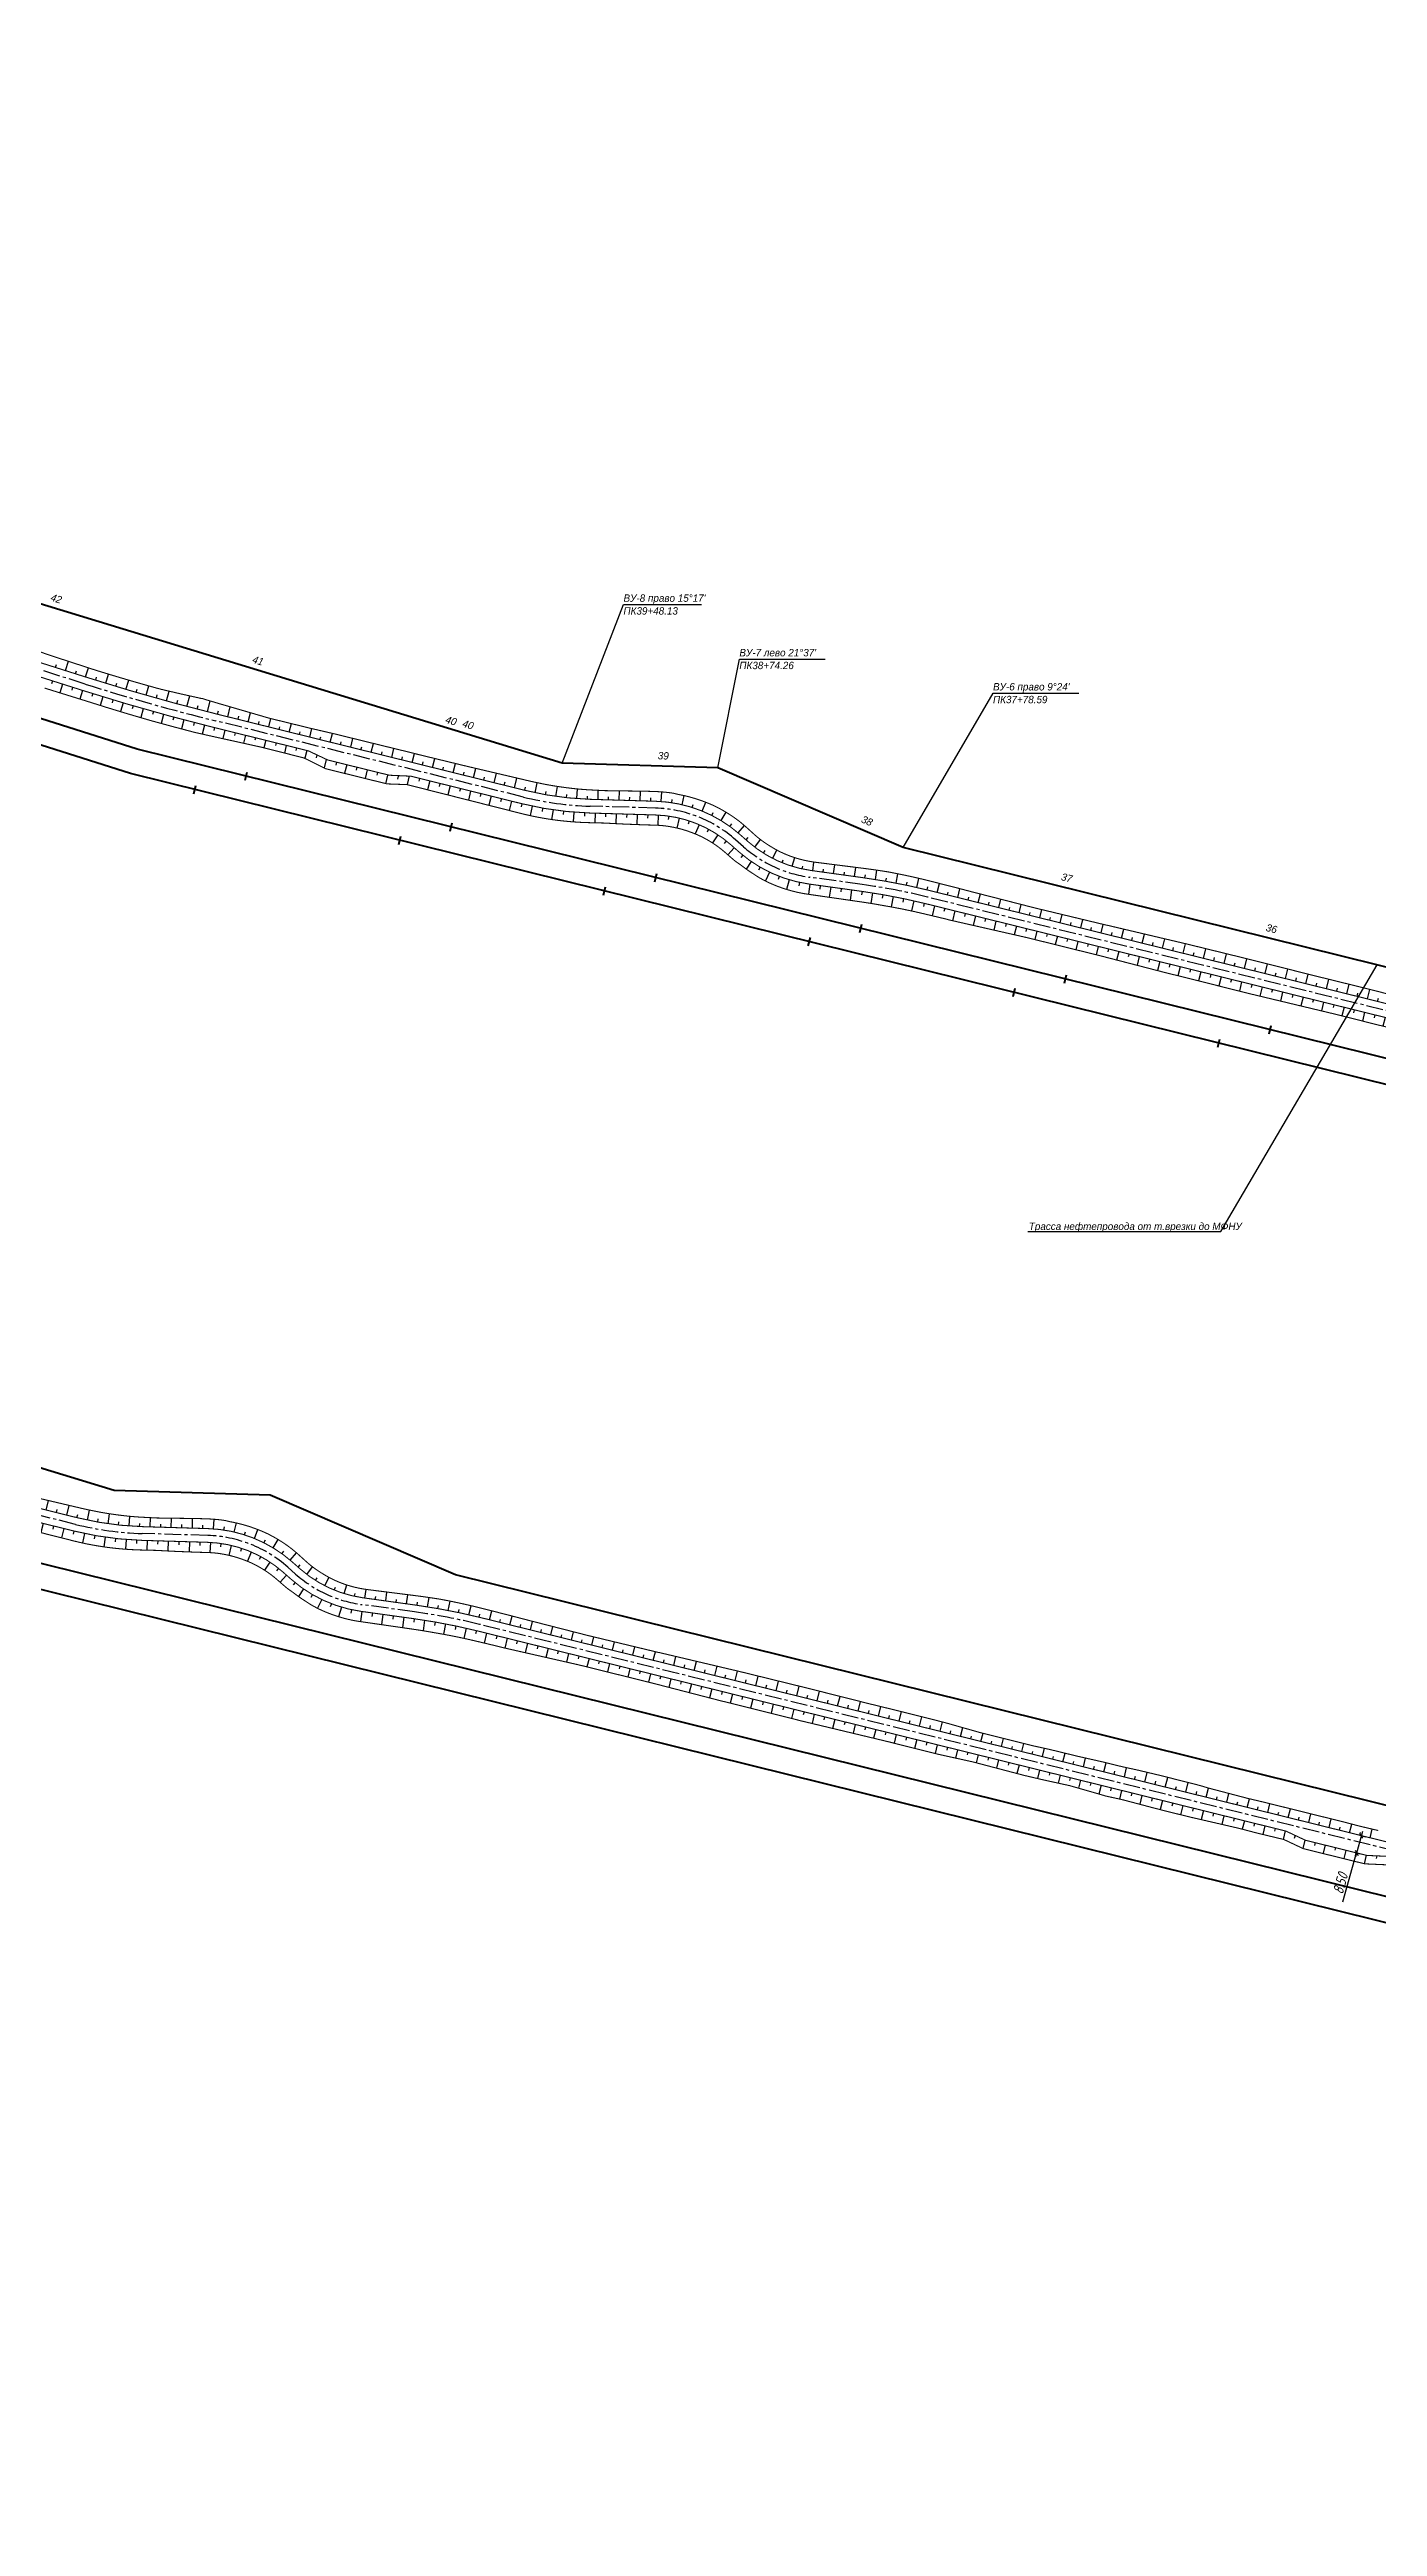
# Model space of a CAD drawing. Extents: x 5370511 to 5386565, y 1010429 to 1053793.
# Drawn here: x 5377884 to 5378513, y 1039236 to 1040410 of the extents above; entities that cross this region are included whole.
import ezdxf

# ---------------------------------------------------------------- set-up
doc = ezdxf.new("R2010")
doc.units = 0
doc.header["$PDMODE"] = 32
doc.header["$PDSIZE"] = 0.3
doc.linetypes.add('CONTI', pattern=[0])
doc.linetypes.add('осевая2', pattern=[12.5, 8, -1.5, 1.5, -1.5])
doc.layers.get('0').update_dxf_attribs({"linetype": 'CONTINUOUS'})
doc.layers.get('DEFPOINTS').update_dxf_attribs({"linetype": 'CONTINUOUS'})
for name, color, linetype in [('АД_ось', 7, 'CONTINUOUS'), ('АД_откосы', 7, 'CONTINUOUS'), ('АД_размеры', 7, 'CONTI'), ('ТРАССА_НЕФТЕПРОВОД_ANNO', 7, 'CONTINUOUS')]:
    doc.layers.add(name, color=color, linetype=linetype)
for name, color, linetype, lineweight in [('ГИП_ТРАССА_ВЛ_6', 1, 'CONTINUOUS', 25), ('ГИП_ТРАССА_НЕФТЕПРОВОДА', 6, 'CONTINUOUS', 25), ('ТРАССА_ВЛ', 1, 'CONTINUOUS', 25)]:
    doc.layers.add(name, color=color, linetype=linetype, lineweight=lineweight)
doc.styles.add('D431', font='', dxfattribs={"height": 3.5})
doc.styles.add('ГОСТ', font='gost_ful.shx', dxfattribs={"oblique": 15})
doc.styles.get('D431').set_extended_font_data('Do431', italic=True)
doc.dimstyles.new('Модель М1000-Генплан', dxfattribs={"dimtxt": 1.25, "dimasz": 1, "dimexe": 0.5, "dimexo": 0, "dimgap": 0.5, "dimtad": 1, "dimzin": 0, "dimdsep": 46, "dimtxsty": 'ГОСТ', "dimblk": 'OBLIQUE', "dimcen": 0.09, "dimdle": 0.5, "dimaunit": 1, "dimadec": 0, "dimazin": 0, "dimtfac": 1, "dimtofl": 0, "dimtmove": 1, "dimatfit": 3, "dimldrblk": 'NONE', "dimfxl": 0.18, "dimtfill": 1, "dimtolj": 1, "dimtzin": 0, "dimarcsym": 0})

# ---------------------------------------------------------------- blocks, each defined once
blk = doc.blocks.new('_Oblique')
at = {"color": 0, "linetype": 'ByBlock', "lineweight": -2}
blk.add_line((-0.5, -0.5), (0.5, 0.5), dxfattribs=at)
blk = doc.blocks.new('*D36')
at = {"layer": 'DEFPOINTS', "color": 0, "lineweight": 15, "transparency": 16777216}
for p in [(5378717.2, 1039908.2), (5378715, 1039900), (5378715.7, 1039899.8)]:
    blk.add_point(p, dxfattribs=at)
at = {"layer": 'АД_размеры', "color": 0, "lineweight": -2, "transparency": 16777216}
for p, q in [((5378718.5, 1039909.9), (5378715.1, 1039897.9)), ((5378717.2, 1039908.2), (5378719.9, 1039907.4)), ((5378709.2, 1039876.6), (5378715.7, 1039899.8)), ((5378715, 1039900), (5378717.6, 1039899.3))]:
    blk.add_line(p, q, dxfattribs=at)
at = {"layer": 'АД_размеры', "color": 0, "lineweight": -2, "transparency": 16777216, "xscale": 2, "yscale": 2, "zscale": 2}
for p, rotation in [((5378717.9, 1039908), 74.54257648597105), ((5378715.7, 1039899.8), 254.5425764859711)]:
    blk.add_blockref('_Oblique', p, dxfattribs=dict(at, rotation=rotation))
at = {"layer": 'АД_размеры', "color": 0, "lineweight": 15, "transparency": 16777216, "insert": (5378708, 1039885.3), "char_height": 5, "attachment_point": 5, "rotation": 74.5426, "style": 'ГОСТ', "bg_fill": 3, "box_fill_scale": 1.1, "bg_fill_color": 256, "bg_fill_true_color": 13158600, "bg_fill_transparency": 0}
blk.add_mtext('\\A1;8.50', dxfattribs=at)
blk = doc.blocks.new('_None')
blk = doc.blocks.new('пк_ВЛ')
at = {"layer": 'ТРАССА_ВЛ', "lineweight": 60}
blk.add_lwpolyline([(0, 2), (0, -2)], dxfattribs=at)
blk = doc.blocks.new('ад_откосы')
at = {"layer": 'АД_ось', "color": 253, "linetype": 'осевая2'}
blk.add_lwpolyline([(5379954.082, 1039624.358), (5379892.899, 1039642.884, 0.11535581), (5379847.457, 1039645.811), (5379823.006, 1039641.73, -0.1156602), (5379777.449, 1039644.691), (5379728.174, 1039659.676, 0.05827677), (5379693.882, 1039665.873), (5379644.05, 1039668.986, -0.04293746), (5379618.617, 1039672.783), (5379407.12, 1039723.2), (5378855.63, 1039870.56), (5378300.052, 1040008.124, 0.02623768), (5378269.156, 1040014.074), (5378244.297, 1040017.521, -0.14769608), (5378212.78, 1040032.016), (5378209.117, 1040035.257, 0.17543523), (5378171.139, 1040050.294), (5378140.141, 1040051.214, -0.05330966), (5378108.542, 1040055.545), (5377962.769, 1040091.636, -0.01610745), (5377900.775, 1040109.122), (5377046.444, 1040380.086, 0.10355696), (5376985.281, 1040386.269), (5375889.766, 1040270.121, -0.04231241), (5375864.429, 1040269.587), (5375818.7, 1040272.496, 0.07591266), (5375773.588, 1040268.515), (5375705.831, 1040251.967, -0.03349134), (5375686.057, 1040248.519), (5375342.07, 1040212.048)], format="xyb", dxfattribs=at)
at = {"layer": 'АД_откосы', "color": 253, "const_width": 0.5}
blk.add_lwpolyline([(5379955.024, 1039627.469), (5379893.841, 1039645.994, 0.11535581), (5379846.922, 1039649.016), (5379822.471, 1039644.935, -0.1156602), (5379778.394, 1039647.801), (5379729.119, 1039662.785, 0.05827677), (5379694.084, 1039669.117), (5379644.253, 1039672.229, -0.04293746), (5379619.37, 1039675.944), (5379407.916, 1039726.351), (5378856.44, 1039873.708), (5378300.833, 1040011.278, 0.02623768), (5378269.602, 1040017.293), (5378244.743, 1040020.74, -0.14769608), (5378214.934, 1040034.45), (5378211.271, 1040037.691, 0.17543523), (5378171.235, 1040053.543), (5378140.238, 1040054.463, -0.05330966), (5378109.323, 1040058.699), (5377963.55, 1040094.791, -0.01610745), (5377901.757, 1040112.22), (5377047.427, 1040383.184, 0.10355696), (5376984.939, 1040389.501), (5375889.423, 1040273.353, -0.04231241), (5375864.635, 1040272.831), (5375818.906, 1040275.739, 0.07591266), (5375772.817, 1040271.672), (5375705.06, 1040255.124, -0.03349134), (5375685.715, 1040251.751), (5375432.202, 1040224.872)], format="xyb", dxfattribs=at)
at = {"layer": 'АД_откосы', "color": 253}
blk.add_lwpolyline([(5378730.734, 1039898.149, 0.5, 0.5, 0), (5378720.546, 1039898.606, 0.5, 0.5, 0), (5378691.422, 1039905.803, 0.5, 0.5, 0), (5378682.194, 1039910.143, 0.5, 0.5, 0), (5378299.271, 1040004.969, 0.5, 0.5, 0.02623768), (5378268.709, 1040010.855, 0.5, 0.5, 0), (5378243.851, 1040014.302, 0.5, 0.5, -0.14769608), (5378210.627, 1040029.582, 0.5, 0.5, 0), (5378206.964, 1040032.823, 0.5, 0.5, 0.17543523), (5378171.042, 1040047.046, 0.5, 0.5, 0), (5378140.045, 1040047.966, 0.5, 0.5, -0.05330966), (5378107.761, 1040052.39, 0.5, 0.5, 0), (5378055.146, 1040065.428, 0.5, 0.5, 0), (5378044.959, 1040065.885, 0.5, 0.5, 0), (5378015.835, 1040073.082, 0.5, 0.5, 0), (5378006.609, 1040077.433, 0.5, 0.5, 0), (5377961.988, 1040088.481, 0.5, 0.5, -0.01610745), (5377899.792, 1040106.024, 0.5, 0.5, 0), (5377480.755, 1040238.928, 0.5, 0.5, 0), (5377470.618, 1040240.045, 0.5, 0.5, 0), (5377442.022, 1040249.115, 0.5, 0.5, 0), (5377433.094, 1040254.044, 0.5, 0.5, 0), (5377045.462, 1040376.988, 0.5, 0.5, 0.10355696)], format="xyseb", dxfattribs=at)
at = {"layer": 'АД_откосы', "color": 253, "const_width": 0.5}
for points in [[(5378725.926, 1039910.416), (5378718.721, 1039912.109), (5378717.05, 1039912.515), (5378709.107, 1039914.583), (5378672.11, 1039923.757), (5378664.187, 1039925.625), (5378663.905, 1039925.695), (5378644.993, 1039930.663), (5378644.585, 1039930.798), (5378644.176, 1039930.931), (5378643.765, 1039931.059), (5378643.353, 1039931.185), (5378642.94, 1039931.306), (5378642.526, 1039931.424), (5378639.936, 1039932.149), (5378622.836, 1039936.468), (5378612.137, 1039939.015), (5378605.619, 1039940.438), (5378603, 1039941.047), (5378600.387, 1039941.683), (5378595.278, 1039942.952), (5378583.226, 1039945.671), (5378570.465, 1039948.787), (5378561.713, 1039950.712), (5378537.422, 1039956.794), (5378521.476, 1039961.32), (5378515.054, 1039962.991), (5378500.604, 1039966.622), (5378497.451, 1039967.381), (5378488.335, 1039969.64), (5378485.486, 1039970.312), (5378459.22, 1039976.941), (5378456.699, 1039977.568), (5378453.492, 1039978.377), (5378422.598, 1039985.96), (5378417.988, 1039987.037), (5378385.364, 1039994.735), (5378384.613, 1039994.874), (5378351.044, 1040002.941), (5378320.822, 1040010.68), (5378314.693, 1040012.297), (5378311.656, 1040013.065), (5378302.029, 1040015.521), (5378299.559, 1040016.141), (5378297.083, 1040016.74), (5378294.603, 1040017.319), (5378292.118, 1040017.878), (5378289.629, 1040018.416), (5378287.135, 1040018.934), (5378283.385, 1040019.678), (5378282.467, 1040019.853), (5378281.548, 1040020.026), (5378278.831, 1040020.461), (5378276.109, 1040020.873), (5378273.384, 1040021.26), (5378270.656, 1040021.623), (5378246.447, 1040024.688), (5378245.594, 1040024.821), (5378244.813, 1040024.947), (5378244.069, 1040025.078), (5378243.647, 1040025.155), (5378243.225, 1040025.236), (5378242.804, 1040025.319), (5378242.384, 1040025.407), (5378241.965, 1040025.497), (5378241.546, 1040025.591), (5378241.128, 1040025.689), (5378240.711, 1040025.789), (5378240.295, 1040025.894), (5378239.88, 1040026.001), (5378239.465, 1040026.112), (5378239.052, 1040026.226), (5378238.639, 1040026.344), (5378238.228, 1040026.465), (5378237.817, 1040026.589), (5378237.407, 1040026.717), (5378236.999, 1040026.848), (5378236.591, 1040026.982), (5378236.185, 1040027.12), (5378235.78, 1040027.261), (5378235.376, 1040027.405), (5378234.972, 1040027.553), (5378234.571, 1040027.703), (5378234.17, 1040027.857), (5378233.771, 1040028.015), (5378233.373, 1040028.175), (5378232.978, 1040028.339), (5378232.583, 1040028.506), (5378232.19, 1040028.676), (5378231.799, 1040028.849), (5378231.408, 1040029.026), (5378231.02, 1040029.206), (5378230.633, 1040029.389), (5378230.247, 1040029.575), (5378229.829, 1040029.785), (5378229.414, 1040029.999), (5378229, 1040030.216), (5378228.588, 1040030.437), (5378228.178, 1040030.662), (5378227.77, 1040030.89), (5378227.364, 1040031.121), (5378226.96, 1040031.356), (5378226.409, 1040031.685), (5378225.863, 1040032.02), (5378225.259, 1040032.386), (5378224.879, 1040032.622), (5378224.501, 1040032.861), (5378224.124, 1040033.103), (5378223.75, 1040033.348), (5378223.378, 1040033.596), (5378223.008, 1040033.848), (5378222.64, 1040034.103), (5378222.275, 1040034.361), (5378221.911, 1040034.621), (5378221.55, 1040034.885), (5378221.191, 1040035.152), (5378220.825, 1040035.431), (5378220.461, 1040035.713), (5378220.099, 1040035.998), (5378219.741, 1040036.286), (5378219.384, 1040036.577), (5378219.031, 1040036.872), (5378218.679, 1040037.169), (5378218.054, 1040037.725), (5378214.107, 1040041.291), (5378213.704, 1040041.648), (5378213.298, 1040042.002), (5378212.89, 1040042.354), (5378212.479, 1040042.701), (5378212.064, 1040043.046), (5378211.647, 1040043.387), (5378211.228, 1040043.725), (5378210.374, 1040044.397), (5378209.945, 1040044.719), (5378209.513, 1040045.037), (5378209.079, 1040045.352), (5378208.642, 1040045.663), (5378208.203, 1040045.97), (5378207.762, 1040046.275), (5378207.318, 1040046.575), (5378206.872, 1040046.873), (5378206.423, 1040047.167), (5378205.972, 1040047.457), (5378205.519, 1040047.743), (5378205.064, 1040048.026), (5378204.606, 1040048.306), (5378204.146, 1040048.582), (5378203.684, 1040048.854), (5378203.22, 1040049.122), (5378202.754, 1040049.387), (5378202.286, 1040049.648), (5378201.815, 1040049.906), (5378201.343, 1040050.159), (5378200.869, 1040050.409), (5378200.392, 1040050.656), (5378199.914, 1040050.898), (5378199.434, 1040051.137), (5378198.952, 1040051.371), (5378198.431, 1040051.609), (5378197.908, 1040051.842), (5378197.384, 1040052.071), (5378196.857, 1040052.295), (5378196.328, 1040052.515), (5378195.798, 1040052.731), (5378195.266, 1040052.943), (5378194.732, 1040053.15), (5378194.197, 1040053.352), (5378192.845, 1040053.847), (5378192.321, 1040054.033), (5378191.795, 1040054.215), (5378191.268, 1040054.392), (5378190.74, 1040054.566), (5378190.21, 1040054.735), (5378189.679, 1040054.899), (5378189.147, 1040055.06), (5378188.613, 1040055.216), (5378188.078, 1040055.367), (5378187.542, 1040055.515), (5378187.004, 1040055.658), (5378186.466, 1040055.796), (5378185.926, 1040055.93), (5378185.386, 1040056.06), (5378184.844, 1040056.186), (5378184.301, 1040056.306), (5378183.757, 1040056.423), (5378183.213, 1040056.535), (5378182.667, 1040056.643), (5378182.121, 1040056.746), (5378181.574, 1040056.845), (5378180.593, 1040057.1), (5378179.607, 1040057.341), (5378179.069, 1040057.423), (5378178.531, 1040057.501), (5378177.991, 1040057.575), (5378177.451, 1040057.645), (5378176.911, 1040057.71), (5378176.37, 1040057.771), (5378175.828, 1040057.828), (5378175.286, 1040057.88), (5378174.744, 1040057.929), (5378174.201, 1040057.973), (5378173.658, 1040058.013), (5378173.115, 1040058.048), (5378172.572, 1040058.08), (5378172.028, 1040058.106), (5378170.99, 1040058.146), (5378166.176, 1040058.317), (5378156.815, 1040058.435), (5378147.126, 1040058.57), (5378140.195, 1040058.926), (5378139.02, 1040058.993), (5378137.846, 1040059.071), (5378136.673, 1040059.158), (5378135.501, 1040059.255), (5378134.329, 1040059.362), (5378133.159, 1040059.478), (5378131.989, 1040059.604), (5378130.821, 1040059.74), (5378128.959, 1040059.968), (5378126.181, 1040060.344), (5378124.335, 1040060.62), (5378123.151, 1040060.807), (5378121.969, 1040061.004), (5378120.788, 1040061.211), (5378119.61, 1040061.428), (5378118.433, 1040061.654), (5378117.258, 1040061.891), (5378116.085, 1040062.137), (5378114.814, 1040062.394), (5378113.545, 1040062.662), (5378112.279, 1040062.942), (5378111.016, 1040063.234), (5378109.269, 1040063.652), (5378084.732, 1040069.419), (5378082.599, 1040069.913), (5378059.27, 1040075.571), (5378052.316, 1040077.317), (5378033.531, 1040081.908), (5378019.682, 1040085.328), (5378007.909, 1040088.057), (5377988.073, 1040092.916), (5377964.143, 1040099.881), (5377957.507, 1040101.845), (5377956.352, 1040102.232), (5377955.67, 1040102.31), (5377946.258, 1040104.413), (5377936.866, 1040106.606), (5377933.753, 1040107.443), (5377924.5, 1040110.067), (5377915.273, 1040112.779), (5377906.073, 1040115.581), (5377903.265, 1040116.492), (5377886.298, 1040122.028), (5377856.576, 1040132.094)], [(5378729.746, 1039894.161), (5378719.558, 1039894.618), (5378690.434, 1039901.815), (5378681.206, 1039906.155), (5378668.505, 1039909.2), (5378660.352, 1039911.347), (5378641.301, 1039915.75), (5378638.787, 1039916.321), (5378636.167, 1039916.926), (5378635.768, 1039917.028), (5378624.443, 1039919.844), (5378619.063, 1039921.227), (5378608.429, 1039924.04), (5378605.334, 1039924.87), (5378601.952, 1039925.629), (5378596.697, 1039926.784), (5378591.645, 1039928.281), (5378579.759, 1039931.668), (5378566.923, 1039934.483), (5378558.2, 1039936.525), (5378533.981, 1039942.898), (5378517.801, 1039946.478), (5378512.812, 1039947.689), (5378496.91, 1039951.704), (5378493.764, 1039952.492), (5378455.439, 1039961.671), (5378452.91, 1039962.267), (5378449.704, 1039963.077), (5378418.85, 1039970.824), (5378414.246, 1039971.925), (5378381.797, 1039980.331), (5378381.057, 1039980.511), (5378347.546, 1039988.814), (5378310.941, 1039997.146), (5378307.906, 1039997.924), (5378298.241, 1040000.222), (5378295.843, 1040000.782), (5378293.44, 1040001.322), (5378291.033, 1040001.842), (5378288.622, 1040002.341), (5378286.206, 1040002.819), (5378283.786, 1040003.277), (5378281.363, 1040003.715), (5378278.743, 1040004.163), (5378276.175, 1040004.62), (5378273.602, 1040005.055), (5378271.026, 1040005.466), (5378268.446, 1040005.855), (5378243.464, 1040009.462), (5378242.533, 1040009.6), (5378241.567, 1040009.755), (5378241.02, 1040009.854), (5378240.473, 1040009.956), (5378239.928, 1040010.064), (5378239.383, 1040010.175), (5378238.84, 1040010.291), (5378238.297, 1040010.412), (5378237.755, 1040010.536), (5378237.214, 1040010.666), (5378236.675, 1040010.799), (5378236.136, 1040010.937), (5378235.599, 1040011.08), (5378235.063, 1040011.227), (5378234.528, 1040011.378), (5378233.994, 1040011.533), (5378233.461, 1040011.693), (5378232.93, 1040011.857), (5378232.4, 1040012.025), (5378231.872, 1040012.198), (5378231.345, 1040012.375), (5378230.82, 1040012.556), (5378230.295, 1040012.742), (5378229.773, 1040012.932), (5378229.252, 1040013.126), (5378228.733, 1040013.324), (5378228.215, 1040013.527), (5378227.699, 1040013.733), (5378227.185, 1040013.944), (5378226.674, 1040014.159), (5378226.164, 1040014.378), (5378225.655, 1040014.602), (5378225.149, 1040014.83), (5378224.645, 1040015.061), (5378224.142, 1040015.297), (5378223.642, 1040015.537), (5378223.13, 1040015.797), (5378222.621, 1040016.06), (5378222.113, 1040016.329), (5378221.608, 1040016.601), (5378221.106, 1040016.878), (5378220.605, 1040017.159), (5378220.108, 1040017.444), (5378219.628, 1040017.744), (5378219.151, 1040018.048), (5378218.676, 1040018.356), (5378218.204, 1040018.668), (5378217.734, 1040018.983), (5378217.245, 1040019.293), (5378216.758, 1040019.606), (5378216.275, 1040019.923), (5378215.794, 1040020.244), (5378215.315, 1040020.57), (5378214.84, 1040020.899), (5378214.367, 1040021.232), (5378213.897, 1040021.57), (5378213.43, 1040021.911), (5378212.966, 1040022.256), (5378212.504, 1040022.605), (5378212.046, 1040022.958), (5378211.229, 1040023.547), (5378210.706, 1040023.905), (5378210.186, 1040024.267), (5378209.669, 1040024.634), (5378209.156, 1040025.004), (5378208.645, 1040025.38), (5378207.819, 1040026.082), (5378203.851, 1040029.524), (5378203.53, 1040029.798), (5378203.206, 1040030.069), (5378202.88, 1040030.338), (5378202.552, 1040030.605), (5378202.222, 1040030.868), (5378201.89, 1040031.129), (5378201.555, 1040031.388), (5378200.888, 1040031.891), (5378200.556, 1040032.134), (5378200.221, 1040032.374), (5378199.885, 1040032.612), (5378199.548, 1040032.847), (5378199.208, 1040033.08), (5378198.866, 1040033.31), (5378198.523, 1040033.537), (5378198.178, 1040033.762), (5378197.831, 1040033.983), (5378197.482, 1040034.202), (5378197.132, 1040034.418), (5378196.779, 1040034.632), (5378196.426, 1040034.843), (5378196.07, 1040035.051), (5378195.713, 1040035.256), (5378195.354, 1040035.458), (5378194.994, 1040035.657), (5378194.633, 1040035.854), (5378194.269, 1040036.047), (5378193.904, 1040036.238), (5378193.538, 1040036.426), (5378193.17, 1040036.611), (5378192.801, 1040036.793), (5378192.43, 1040036.972), (5378192.058, 1040037.148), (5378191.632, 1040037.342), (5378191.205, 1040037.533), (5378190.776, 1040037.719), (5378190.345, 1040037.901), (5378189.913, 1040038.08), (5378189.479, 1040038.255), (5378189.044, 1040038.426), (5378188.41, 1040038.667), (5378186.971, 1040039.191), (5378186.568, 1040039.332), (5378186.164, 1040039.47), (5378185.76, 1040039.604), (5378185.354, 1040039.735), (5378184.946, 1040039.863), (5378184.539, 1040039.987), (5378184.129, 1040040.108), (5378183.719, 1040040.226), (5378183.309, 1040040.34), (5378182.896, 1040040.451), (5378182.484, 1040040.559), (5378182.07, 1040040.664), (5378181.656, 1040040.764), (5378181.24, 1040040.862), (5378180.824, 1040040.957), (5378180.407, 1040041.047), (5378179.99, 1040041.135), (5378179.572, 1040041.219), (5378177.972, 1040041.519), (5378177.208, 1040041.65), (5378176.796, 1040041.71), (5378176.383, 1040041.767), (5378175.969, 1040041.821), (5378175.556, 1040041.871), (5378175.142, 1040041.918), (5378174.727, 1040041.962), (5378174.312, 1040042.002), (5378173.897, 1040042.04), (5378173.482, 1040042.074), (5378173.066, 1040042.104), (5378172.65, 1040042.132), (5378172.234, 1040042.156), (5378171.818, 1040042.177), (5378171.402, 1040042.195), (5378170.517, 1040042.222), (5378165.702, 1040042.356), (5378156.349, 1040042.727), (5378146.671, 1040043.22), (5378139.715, 1040043.392), (5378138.438, 1040043.431), (5378137.163, 1040043.48), (5378135.887, 1040043.539), (5378134.612, 1040043.609), (5378133.338, 1040043.689), (5378132.065, 1040043.779), (5378130.792, 1040043.879), (5378129.52, 1040043.99), (5378128.249, 1040044.11), (5378126.957, 1040044.247), (5378125.667, 1040044.394), (5378124.378, 1040044.552), (5378123.09, 1040044.719), (5378121.807, 1040044.903), (5378120.526, 1040045.097), (5378119.246, 1040045.303), (5378117.968, 1040045.518), (5378116.692, 1040045.744), (5378115.418, 1040045.98), (5378114.145, 1040046.227), (5378112.875, 1040046.485), (5378111.466, 1040046.792), (5378110.06, 1040047.112), (5378108.656, 1040047.445), (5378107.256, 1040047.79), (5378105.456, 1040048.25), (5378053.358, 1040061.434), (5378043.917, 1040061.771), (5378014.793, 1040068.967), (5378004.45, 1040074.088), (5377984.653, 1040079.101), (5377960.32, 1040084.481), (5377953.463, 1040086.028), (5377952.263, 1040086.324), (5377951.594, 1040086.494), (5377942.125, 1040088.991), (5377932.68, 1040091.577), (5377929.533, 1040092.48), (5377920.161, 1040095.231), (5377910.816, 1040098.073), (5377901.499, 1040101.005), (5377898.636, 1040101.89), (5377881.592, 1040107.191)]]:
    blk.add_lwpolyline(points, dxfattribs=at)
at = {"layer": 'АД_откосы', "color": 253}
for points in [[(5377886.728, 1040116.987), (5377887.193, 1040118.454)], [(5377891.494, 1040115.475), (5377892.89, 1040119.877)], [(5377896.26, 1040113.963), (5377896.717, 1040115.405)], [(5377901.026, 1040112.452), (5377902.397, 1040116.776)], [(5377885.318, 1040110.615), (5377884.88, 1040109.233)], [(5377890.084, 1040109.103), (5377888.77, 1040104.959)], [(5377894.85, 1040107.591), (5377894.418, 1040106.228)], [(5377899.616, 1040106.08), (5377898.319, 1040101.989)], [(5377904.396, 1040104.576), (5377903.968, 1040103.204)], [(5377905.805, 1040110.945), (5377906.255, 1040112.385)], [(5377909.173, 1040103.099), (5377907.91, 1040098.977)], [(5377910.581, 1040109.466), (5377911.909, 1040113.793)], [(5377915.365, 1040108.011), (5377915.803, 1040109.466)], [(5377920.155, 1040106.579), (5377921.45, 1040110.953)], [(5377924.953, 1040105.172), (5377925.381, 1040106.643)], [(5377929.758, 1040103.789), (5377931.018, 1040108.209)], [(5377934.57, 1040102.43), (5377935, 1040103.966)], [(5377939.388, 1040101.095), (5377940.654, 1040105.71)], [(5377949.045, 1040098.498), (5377950.359, 1040103.485)], [(5377913.957, 1040101.646), (5377913.537, 1040100.252)], [(5377918.748, 1040100.217), (5377917.51, 1040096.027)], [(5377923.547, 1040098.812), (5377923.136, 1040097.395)], [(5377928.352, 1040097.431), (5377927.14, 1040093.173)], [(5377933.165, 1040096.074), (5377932.764, 1040094.641)], [(5377937.984, 1040094.74), (5377936.804, 1040090.436)], [(5377942.809, 1040093.431), (5377942.423, 1040091.992)], [(5377944.213, 1040099.784), (5377944.66, 1040101.444)], [(5377947.641, 1040092.146), (5377946.503, 1040087.824)], [(5377952.479, 1040090.885), (5377952.115, 1040089.47)], [(5377953.883, 1040097.235), (5377954.322, 1040098.935)], [(5377958.727, 1040095.997), (5377960.018, 1040101.101)], [(5377963.578, 1040094.784), (5377963.967, 1040096.354)], [(5377968.431, 1040093.582), (5377969.598, 1040098.293)], [(5377973.285, 1040092.381), (5377973.641, 1040093.82)], [(5377978.138, 1040091.179), (5377979.207, 1040095.496)], [(5377982.992, 1040089.977), (5377983.318, 1040091.296)], [(5377987.845, 1040088.776), (5377988.825, 1040092.732)], [(5377957.324, 1040089.647), (5377956.251, 1040085.399)], [(5377962.175, 1040088.435), (5377961.843, 1040087.096)], [(5377967.028, 1040087.233), (5377966.034, 1040083.218)], [(5377971.882, 1040086.032), (5377971.57, 1040084.774)], [(5377976.735, 1040084.83), (5377975.801, 1040081.058)], [(5377981.589, 1040083.628), (5377981.295, 1040082.443)], [(5377986.442, 1040082.427), (5377985.562, 1040078.871)], [(5377991.295, 1040081.225), (5377990.998, 1040080.023)], [(5377992.699, 1040087.574), (5377993.027, 1040088.901)], [(5377996.149, 1040080.023), (5377995.256, 1040076.416)], [(5377997.552, 1040086.372), (5377998.538, 1040090.353)], [(5378001.002, 1040078.822), (5378000.7, 1040077.599)], [(5378002.406, 1040085.171), (5378002.736, 1040086.507)], [(5378007.259, 1040083.969), (5378008.252, 1040087.978)], [(5378012.112, 1040082.767), (5378012.455, 1040084.152)], [(5378016.966, 1040081.566), (5378017.994, 1040085.719)], [(5378021.819, 1040080.364), (5378022.165, 1040081.758)], [(5378026.673, 1040079.162), (5378027.709, 1040083.345)], [(5378031.526, 1040077.961), (5378031.873, 1040079.36)], [(5378036.38, 1040076.759), (5378037.419, 1040080.957)], [(5378005.856, 1040077.62), (5378004.947, 1040073.95)], [(5378010.56, 1040075.52), (5378010.235, 1040074.208)], [(5378015.082, 1040073.27), (5378014.107, 1040069.334)], [(5378019.935, 1040072.069), (5378019.603, 1040070.728)], [(5378024.783, 1040070.872), (5378023.787, 1040066.852)], [(5378029.636, 1040069.67), (5378029.3, 1040068.313)], [(5378034.525, 1040068.433), (5378033.518, 1040064.363)], [(5378039.379, 1040067.232), (5378039.039, 1040065.859)], [(5378041.233, 1040075.557), (5378041.582, 1040076.967)], [(5378046.086, 1040074.356), (5378047.133, 1040078.584)], [(5378050.94, 1040073.154), (5378051.289, 1040074.564)], [(5378055.793, 1040071.952), (5378056.84, 1040076.181)], [(5378060.647, 1040070.751), (5378060.998, 1040072.169)], [(5378065.5, 1040069.549), (5378066.554, 1040073.804)], [(5378070.354, 1040068.347), (5378070.709, 1040069.782)], [(5378075.207, 1040067.146), (5378076.272, 1040071.448)], [(5378080.061, 1040065.944), (5378080.422, 1040067.404)], [(5378084.914, 1040064.742), (5378085.998, 1040069.122)], [(5378044.166, 1040065.916), (5378043.146, 1040061.797)], [(5378049.209, 1040065.482), (5378048.865, 1040064.092)], [(5378054.39, 1040065.604), (5378053.358, 1040061.434)], [(5378059.244, 1040064.402), (5378058.896, 1040062.995)], [(5378064.097, 1040063.2), (5378063.052, 1040058.981)], [(5378068.951, 1040061.999), (5378068.598, 1040060.575)], [(5378073.804, 1040060.797), (5378072.747, 1040056.527)], [(5378078.658, 1040059.595), (5378078.301, 1040058.155)], [(5378083.511, 1040058.394), (5378082.442, 1040054.074)], [(5378088.365, 1040057.192), (5378088.004, 1040055.735)], [(5378089.768, 1040063.541), (5378090.138, 1040065.039)], [(5378093.218, 1040055.99), (5378092.136, 1040051.621)], [(5378094.621, 1040062.339), (5378095.734, 1040066.834)], [(5378099.475, 1040061.137), (5378099.855, 1040062.674)], [(5378104.328, 1040059.936), (5378105.469, 1040064.545)], [(5378109.182, 1040058.735), (5378109.569, 1040060.301)], [(5378114.107, 1040057.599), (5378115.112, 1040062.333)], [(5378119.015, 1040056.644), (5378119.292, 1040058.209)], [(5378123.952, 1040055.857), (5378124.623, 1040060.577)], [(5378128.913, 1040055.238), (5378129.077, 1040056.761)], [(5378133.893, 1040054.789), (5378134.228, 1040059.371)], [(5378138.885, 1040054.509), (5378138.942, 1040055.967)], [(5378143.883, 1040054.355), (5378144.012, 1040058.73)], [(5378148.88, 1040054.206), (5378148.924, 1040055.678)], [(5378153.878, 1040054.058), (5378154.009, 1040058.474)], [(5378158.876, 1040053.91), (5378158.921, 1040055.437)], [(5378163.874, 1040053.762), (5378164.01, 1040058.344)], [(5378173.867, 1040053.408), (5378174.196, 1040057.973)], [(5378183.743, 1040051.907), (5378184.749, 1040056.207)], [(5378098.071, 1040054.789), (5378097.707, 1040053.315)], [(5378102.925, 1040053.587), (5378101.832, 1040049.168)], [(5378107.779, 1040052.386), (5378107.409, 1040050.89)], [(5378112.707, 1040051.252), (5378111.745, 1040046.73)], [(5378117.613, 1040050.292), (5378117.341, 1040048.766)], [(5378122.549, 1040049.492), (5378121.88, 1040044.892)], [(5378127.508, 1040048.854), (5378127.336, 1040047.324)], [(5378132.485, 1040048.377), (5378132.12, 1040043.775)], [(5378137.475, 1040048.064), (5378137.404, 1040046.542)], [(5378142.472, 1040047.894), (5378142.336, 1040043.327)], [(5378147.47, 1040047.745), (5378147.424, 1040046.19)], [(5378152.467, 1040047.597), (5378152.329, 1040042.932)], [(5378157.465, 1040047.449), (5378157.418, 1040045.845)], [(5378162.463, 1040047.3), (5378162.32, 1040042.49)], [(5378167.461, 1040047.152), (5378167.413, 1040045.541)], [(5378168.872, 1040053.613), (5378168.917, 1040055.138)], [(5378172.458, 1040046.985), (5378172.191, 1040042.158)], [(5378177.432, 1040046.49), (5378177.202, 1040044.898)], [(5378178.835, 1040052.853), (5378179.056, 1040054.308)], [(5378182.343, 1040045.56), (5378181.237, 1040040.863)], [(5378187.153, 1040044.202), (5378186.657, 1040042.699)], [(5378188.562, 1040050.578), (5378189.02, 1040052.013)], [(5378193.261, 1040048.873), (5378194.969, 1040053.059)], [(5378197.811, 1040046.803), (5378198.502, 1040048.176)], [(5378202.183, 1040044.381), (5378204.575, 1040048.324)], [(5378191.826, 1040042.427), (5378189.946, 1040038.066)], [(5378196.325, 1040040.249), (5378195.593, 1040038.894)], [(5378200.615, 1040037.684), (5378198.073, 1040033.829)], [(5378204.663, 1040034.752), (5378203.728, 1040033.574)], [(5378206.352, 1040041.622), (5378207.246, 1040042.863)], [(5378210.288, 1040038.54), (5378213.257, 1040042.039)], [(5378214.043, 1040035.239), (5378215.036, 1040036.362)], [(5378218.169, 1040031.8), (5378220.889, 1040035.381)], [(5378208.46, 1040031.5), (5378205.47, 1040028.12)], [(5378212.55, 1040027.951), (5378211.647, 1040026.841)], [(5378216.548, 1040024.95), (5378214.108, 1040021.418)], [(5378220.769, 1040022.273), (5378219.996, 1040020.94)], [(5378222.278, 1040028.954), (5378223.063, 1040030.201)], [(5378225.188, 1040019.935), (5378223.188, 1040015.767)], [(5378226.621, 1040026.479), (5378228.638, 1040030.41)], [(5378231.163, 1040024.393), (5378231.701, 1040025.715)], [(5378235.871, 1040022.713), (5378237.132, 1040026.805)], [(5378240.707, 1040021.452), (5378240.997, 1040022.804)], [(5378245.636, 1040020.617), (5378246.206, 1040024.726)], [(5378250.588, 1040019.93), (5378250.783, 1040021.336)], [(5378255.541, 1040019.243), (5378256.126, 1040023.462)], [(5378260.493, 1040018.556), (5378260.694, 1040020.002)], [(5378265.446, 1040017.869), (5378266.048, 1040022.206)], [(5378275.343, 1040016.44), (5378276.046, 1040020.882)], [(5378229.776, 1040017.952), (5378229.206, 1040016.477)], [(5378234.507, 1040016.336), (5378233.15, 1040011.789)], [(5378239.349, 1040015.096), (5378239.01, 1040013.516)], [(5378244.275, 1040014.243), (5378243.609, 1040009.441)], [(5378249.227, 1040013.556), (5378249.003, 1040011.937)], [(5378254.18, 1040012.869), (5378253.506, 1040008.012)], [(5378259.133, 1040012.183), (5378258.905, 1040010.545)], [(5378264.085, 1040011.496), (5378263.404, 1040006.583)], [(5378269.038, 1040010.809), (5378268.808, 1040009.153)], [(5378270.399, 1040017.182), (5378270.609, 1040018.666)], [(5378273.983, 1040010.075), (5378273.205, 1040005.12)], [(5378278.916, 1040009.257), (5378278.629, 1040007.614)], [(5378280.275, 1040015.618), (5378280.535, 1040017.101)], [(5378283.834, 1040008.357), (5378282.892, 1040003.441)], [(5378285.193, 1040014.715), (5378286.045, 1040019.15)], [(5378290.095, 1040013.731), (5378290.399, 1040015.182)], [(5378294.98, 1040012.666), (5378295.964, 1040017.004)], [(5378299.847, 1040011.521), (5378300.193, 1040012.938)], [(5378304.701, 1040010.321), (5378305.753, 1040014.57)], [(5378309.554, 1040009.119), (5378309.9, 1040010.513)], [(5378314.408, 1040007.917), (5378315.443, 1040012.099)], [(5378324.115, 1040005.514), (5378325.122, 1040009.58)], [(5378288.737, 1040007.374), (5378288.402, 1040005.772)], [(5378293.622, 1040006.309), (5378292.535, 1040001.52)], [(5378298.488, 1040005.161), (5378298.107, 1040003.602)], [(5378303.342, 1040003.961), (5378302.184, 1039999.284)], [(5378308.196, 1040002.759), (5378307.813, 1040001.216)], [(5378313.049, 1040001.557), (5378311.902, 1039996.927)], [(5378317.902, 1040000.356), (5378317.535, 1039998.873)], [(5378319.262, 1040006.715), (5378319.597, 1040008.071)], [(5378322.756, 1039999.154), (5378321.655, 1039994.707)], [(5378327.609, 1039997.952), (5378327.257, 1039996.531)], [(5378328.968, 1040004.312), (5378329.297, 1040005.641)], [(5378332.463, 1039996.751), (5378331.407, 1039992.487)], [(5378333.822, 1040003.11), (5378334.809, 1040007.099)], [(5378338.675, 1040001.908), (5378338.998, 1040003.212)], [(5378343.529, 1040000.707), (5378344.497, 1040004.618)], [(5378348.382, 1039999.505), (5378348.702, 1040000.798)], [(5378353.235, 1039998.303), (5378354.196, 1040002.183)], [(5378358.089, 1039997.102), (5378358.415, 1039998.417)], [(5378362.942, 1039995.9), (5378363.92, 1039999.847)], [(5378372.649, 1039993.496), (5378373.643, 1039997.51)], [(5378337.316, 1039995.549), (5378336.979, 1039994.189)], [(5378342.169, 1039994.347), (5378341.159, 1039990.267)], [(5378347.023, 1039993.145), (5378346.696, 1039991.825)], [(5378351.876, 1039991.944), (5378350.896, 1039987.984)], [(5378356.73, 1039990.742), (5378356.403, 1039989.421)], [(5378361.583, 1039989.54), (5378360.602, 1039985.579)], [(5378366.437, 1039988.338), (5378366.11, 1039987.017)], [(5378367.796, 1039994.698), (5378368.127, 1039996.036)], [(5378371.29, 1039987.137), (5378370.309, 1039983.174)], [(5378376.144, 1039985.935), (5378375.816, 1039984.614)], [(5378377.503, 1039992.295), (5378377.839, 1039993.655)], [(5378380.997, 1039984.733), (5378380.015, 1039980.769)], [(5378382.356, 1039991.093), (5378383.366, 1039995.174)], [(5378387.21, 1039989.891), (5378387.558, 1039991.297)], [(5378392.063, 1039988.689), (5378393.107, 1039992.908)], [(5378396.916, 1039987.488), (5378397.273, 1039988.929)], [(5378401.77, 1039986.286), (5378402.841, 1039990.611)], [(5378406.623, 1039985.084), (5378406.989, 1039986.562)], [(5378411.477, 1039983.883), (5378412.574, 1039988.314)], [(5378421.184, 1039981.479), (5378422.31, 1039986.028)], [(5378385.851, 1039983.532), (5378385.517, 1039982.183)], [(5378390.704, 1039982.33), (5378389.702, 1039978.283)], [(5378395.557, 1039981.128), (5378395.215, 1039979.744)], [(5378400.411, 1039979.926), (5378399.383, 1039975.775)], [(5378405.264, 1039978.725), (5378404.913, 1039977.306)], [(5378410.118, 1039977.523), (5378409.064, 1039973.268)], [(5378414.971, 1039976.321), (5378414.618, 1039974.896)], [(5378416.33, 1039982.681), (5378416.706, 1039984.197)], [(5378419.824, 1039975.119), (5378418.766, 1039970.844)], [(5378424.678, 1039973.918), (5378424.322, 1039972.482)], [(5378426.037, 1039980.277), (5378426.414, 1039981.801)], [(5378430.89, 1039979.075), (5378432.022, 1039983.647)], [(5378435.744, 1039977.874), (5378436.123, 1039979.404)], [(5378440.597, 1039976.672), (5378441.734, 1039981.263)], [(5378445.451, 1039975.47), (5378445.831, 1039977.007)], [(5378450.304, 1039974.269), (5378451.446, 1039978.879)], [(5378455.158, 1039973.067), (5378455.536, 1039974.597)], [(5378460.011, 1039971.865), (5378461.147, 1039976.455)], [(5378469.718, 1039969.462), (5378470.844, 1039974.007)], [(5378429.531, 1039972.716), (5378428.465, 1039968.409)], [(5378434.385, 1039971.514), (5378434.027, 1039970.068)], [(5378439.238, 1039970.312), (5378438.164, 1039965.974)], [(5378444.092, 1039969.111), (5378443.731, 1039967.654)], [(5378448.945, 1039967.909), (5378447.863, 1039963.539)], [(5378453.799, 1039966.707), (5378453.44, 1039965.258)], [(5378458.652, 1039965.505), (5378457.576, 1039961.159)], [(5378463.505, 1039964.304), (5378463.153, 1039962.88)], [(5378464.865, 1039970.663), (5378465.24, 1039972.179)], [(5378468.359, 1039963.102), (5378467.301, 1039958.83)], [(5378473.212, 1039961.9), (5378472.866, 1039960.501)], [(5378474.571, 1039968.26), (5378474.943, 1039969.761)], [(5378479.425, 1039967.058), (5378480.54, 1039971.56)], [(5378484.278, 1039965.856), (5378484.651, 1039967.36)], [(5378489.132, 1039964.655), (5378490.249, 1039969.166)], [(5378493.985, 1039963.453), (5378494.359, 1039964.962)], [(5378498.839, 1039962.251), (5378499.959, 1039966.777)], [(5378503.692, 1039961.05), (5378504.063, 1039962.549)], [(5378508.545, 1039959.848), (5378509.659, 1039964.346)], [(5378518.252, 1039957.444), (5378519.349, 1039961.873)], [(5378478.066, 1039960.699), (5378477.026, 1039956.501)], [(5378482.919, 1039959.497), (5378482.579, 1039958.122)], [(5378487.773, 1039958.295), (5378486.752, 1039954.171)], [(5378492.626, 1039957.093), (5378492.289, 1039955.734)], [(5378497.479, 1039955.892), (5378496.47, 1039951.814)], [(5378502.333, 1039954.69), (5378501.993, 1039953.316)], [(5378507.186, 1039953.488), (5378506.166, 1039949.367)], [(5378512.04, 1039952.286), (5378511.698, 1039950.907)], [(5378513.399, 1039958.646), (5378513.764, 1039960.122)], [(5378516.893, 1039951.085), (5378515.869, 1039946.947)], [(5378521.747, 1039949.883), (5378521.422, 1039948.571)], [(5378523.106, 1039956.243), (5378523.448, 1039957.625)], [(5378527.959, 1039955.041), (5378528.986, 1039959.189)], [(5378532.813, 1039953.839), (5378533.131, 1039955.125)], [(5378537.666, 1039952.637), (5378538.621, 1039956.494)], [(5378542.52, 1039951.436), (5378542.836, 1039952.713)], [(5378547.373, 1039950.234), (5378548.322, 1039954.065)], [(5378552.226, 1039949.032), (5378552.541, 1039950.301)], [(5378557.08, 1039947.83), (5378558.022, 1039951.637)], [(5378526.6, 1039948.681), (5378525.626, 1039944.747)], [(5378531.454, 1039947.479), (5378531.144, 1039946.23)], [(5378536.307, 1039946.278), (5378535.379, 1039942.53)], [(5378541.16, 1039945.076), (5378540.839, 1039943.779)], [(5378546.014, 1039943.874), (5378545.051, 1039939.985)], [(5378550.867, 1039942.673), (5378550.535, 1039941.329)], [(5378555.721, 1039941.471), (5378554.723, 1039937.44)], [(5378560.574, 1039940.269), (5378560.244, 1039938.935)], [(5378561.933, 1039946.629), (5378562.26, 1039947.947)], [(5378565.427, 1039939.067), (5378564.437, 1039935.065)], [(5378566.787, 1039945.427), (5378567.765, 1039949.381)], [(5378570.281, 1039937.866), (5378569.969, 1039936.607)], [(5378571.64, 1039944.225), (5378571.974, 1039945.574)], [(5378576.493, 1039943.024), (5378577.495, 1039947.07)], [(5378581.347, 1039941.822), (5378581.689, 1039943.204)], [(5378586.2, 1039940.62), (5378587.228, 1039944.768)], [(5378591.054, 1039939.418), (5378591.41, 1039940.856)], [(5378595.907, 1039938.217), (5378596.975, 1039942.53)], [(5378600.761, 1039937.015), (5378601.123, 1039938.478)], [(5378605.614, 1039935.813), (5378606.701, 1039940.202)], [(5378615.321, 1039933.41), (5378616.454, 1039937.987)], [(5378575.134, 1039936.664), (5378574.199, 1039932.887)], [(5378579.988, 1039935.462), (5378579.676, 1039934.204)], [(5378584.841, 1039934.26), (5378583.907, 1039930.486)], [(5378589.695, 1039933.059), (5378589.354, 1039931.681)], [(5378594.548, 1039931.857), (5378593.525, 1039927.724)], [(5378599.402, 1039930.655), (5378599.062, 1039929.284)], [(5378604.255, 1039929.453), (5378603.237, 1039925.34)], [(5378609.108, 1039928.252), (5378608.762, 1039926.852)], [(5378610.468, 1039934.611), (5378610.845, 1039936.137)], [(5378613.962, 1039927.05), (5378612.922, 1039922.851)], [(5378620.174, 1039932.208), (5378620.556, 1039933.748)], [(5378625.028, 1039931.006), (5378626.172, 1039935.626)], [(5378629.881, 1039929.805), (5378630.259, 1039931.329)], [(5378634.735, 1039928.603), (5378635.867, 1039933.176)], [(5378639.588, 1039927.401), (5378639.945, 1039928.843)], [(5378644.442, 1039926.199), (5378645.513, 1039930.526)], [(5378649.295, 1039924.998), (5378649.641, 1039926.394)], [(5378654.148, 1039923.796), (5378655.186, 1039927.985)], [(5378618.815, 1039925.848), (5378618.458, 1039924.406)], [(5378623.669, 1039924.647), (5378622.597, 1039920.318)], [(5378628.522, 1039923.445), (5378628.163, 1039921.994)], [(5378633.376, 1039922.243), (5378632.298, 1039917.891)], [(5378638.229, 1039921.041), (5378637.878, 1039919.622)], [(5378643.082, 1039919.84), (5378642.028, 1039915.582)], [(5378647.936, 1039918.638), (5378647.597, 1039917.269)], [(5378652.789, 1039917.436), (5378651.773, 1039913.33)], [(5378657.643, 1039916.234), (5378657.313, 1039914.904)], [(5378659.002, 1039922.594), (5378659.338, 1039923.952)], [(5378662.496, 1039915.033), (5378661.508, 1039911.043)], [(5378663.855, 1039921.392), (5378664.864, 1039925.465)], [(5378668.709, 1039920.191), (5378669.052, 1039921.575)], [(5378673.562, 1039918.989), (5378674.59, 1039923.142)], [(5378678.416, 1039917.787), (5378678.758, 1039919.17)], [(5378683.269, 1039916.585), (5378684.296, 1039920.735)], [(5378688.123, 1039915.384), (5378688.465, 1039916.766)], [(5378692.976, 1039914.182), (5378694.002, 1039918.328)], [(5378697.829, 1039912.98), (5378698.171, 1039914.361)], [(5378702.683, 1039911.779), (5378703.709, 1039915.921)], [(5378667.35, 1039913.831), (5378667.012, 1039912.468)], [(5378672.203, 1039912.629), (5378671.191, 1039908.542)], [(5378677.057, 1039911.427), (5378676.721, 1039910.072)], [(5378681.91, 1039910.226), (5378680.903, 1039906.159)], [(5378686.51, 1039908.001), (5378686.176, 1039906.653)], [(5378691.136, 1039905.876), (5378690.134, 1039901.83)], [(5378695.989, 1039904.674), (5378695.665, 1039903.363)], [(5378700.863, 1039903.56), (5378699.889, 1039899.625)], [(5378707.536, 1039910.577), (5378707.874, 1039911.94)], [(5378712.39, 1039909.375), (5378713.402, 1039913.465)], [(5378717.243, 1039908.173), (5378717.582, 1039909.542)], [(5378722.096, 1039906.972), (5378723.113, 1039911.077)], [(5378705.717, 1039902.358), (5378705.395, 1039901.061)], [(5378710.533, 1039901.005), (5378709.569, 1039897.113)], [(5378715.386, 1039899.803), (5378715.057, 1039898.474)], [(5378720.26, 1039898.683), (5378719.272, 1039894.695)], [(5378725.329, 1039898.353), (5378725.014, 1039897.079)]]:
    blk.add_lwpolyline(points, dxfattribs=at)
at = {"layer": 'АД_размеры', "color": 253, "lineweight": 15}
dim = blk.add_linear_dim(base=(5378715.668, 1039899.787), p1=(5378717.243, 1039908.173), p2=(5378714.977, 1039899.979), angle=254.542576, dimstyle='Модель М1000-Генплан', override={"dimtxt": 5, "dimasz": 2, "dimexe": 2, "dimgap": 1, "dimdle": 2, "dimtfill": 1}, dxfattribs=at)
dim.commit()
dim.dimension.update_dxf_attribs({"geometry": '*D36', "text_midpoint": (5378714.786, 1039883.425), "dimtype": 161})

msp = doc.modelspace()

# ---------------------------------------------------------------- block references
at = {"layer": 'АД_откосы', "color": 253}
msp.add_blockref('ад_откосы', (0, 0), dxfattribs=at)

# ---------------------------------------------------------------- next in the draw order: linework, layer by layer
at = {"layer": 'ГИП_ТРАССА_ВЛ_6', "color": 253, "lineweight": 60}
for points in [[(5380958.254, 1038044.709), (5380993.422, 1038133.441), (5380993.422, 1038133.441), (5380182.961, 1039557.93), (5379796.607, 1039608.903), (5379400.894, 1039702.091), (5378850.148, 1039849.249), (5377925.517, 1040078.196), (5377014.253, 1040367.216), (5375398.983, 1040195.445), (5375392.587, 1040255.583)], [(5380947.098, 1038049.13), (5380980.145, 1038132.51), (5380175.48, 1039546.813), (5379794.442, 1039597.084), (5379397.969, 1039690.452), (5378847.156, 1039837.627), (5377922.258, 1040066.64), (5377013.021, 1040355.017), (5375388.319, 1040182.244), (5375380.655, 1040254.315)]]:
    msp.add_lwpolyline(points, dxfattribs=at)
at = {"layer": 'ГИП_ТРАССА_НЕФТЕПРОВОДА', "color": 253, "lineweight": 60, "flags": 128}
msp.add_lwpolyline([(5381075.553, 1038021.596), (5381082.75, 1038061.114), (5380209.801, 1039595.687), (5379897.924, 1039667.757), (5379611.778, 1039694.969), (5378860.616, 1039889.923), (5378288.543, 1040031.574), (5378200.68, 1040069.425), (5378126.839, 1040071.613), (5377018.568, 1040409.907), (5376071.623, 1040309.468), (5375956.658, 1040381.55), (5375900.053, 1040291.27), (5375794.068, 1040294.1), (5375692.627, 1040269.269), (5375351.478, 1040233.096)], dxfattribs=at)
at = {"layer": 'ТРАССА_НЕФТЕПРОВОД_ANNO', "color": 6}
for points in [[(5378126.839, 1040071.613), (5378156.005, 1040146.766), (5378192.879, 1040146.766)], [(5378200.68, 1040069.425), (5378210.934, 1040120.905), (5378251.577, 1040120.905)], [(5378288.543, 1040031.574), (5378331.146, 1040104.746), (5378371.789, 1040104.746)], [(5378439.035, 1039849.53), (5378513.215, 1039975.943)], [(5378347.54, 1039849.53), (5378439.035, 1039849.53)]]:
    msp.add_lwpolyline(points, dxfattribs=at)

# ---------------------------------------------------------------- next in the draw order: block references
at = {"layer": 'ГИП_ТРАССА_ВЛ_6', "color": 253, "rotation": 166.0927694856049}
for p in [(5377977.172, 1040065.405), (5377952.836, 1040059.069), (5378049.904, 1040035.034), (5378074.241, 1040041.37), (5378146.973, 1040010.999), (5378171.309, 1040017.335), (5378244.041, 1039986.964), (5378268.378, 1039993.3), (5378341.11, 1039962.929), (5378365.446, 1039969.265), (5378438.179, 1039938.894), (5378462.515, 1039945.23)]:
    msp.add_blockref('пк_ВЛ', p, dxfattribs=at)

# ---------------------------------------------------------------- next in the draw order: texts
at = {"layer": 'ТРАССА_НЕФТЕПРОВОД_ANNO', "color": 253, "lineweight": 50, "style": 'D431'}
for s, rotation, p in [('42', 343.025459, (5377884.127, 1040148.704)), ('41', 343.025459, (5377979.75, 1040119.294)), ('40', 343.025459, (5378071.277, 1040090.815)), ('40', 343.025459, (5378079.317, 1040088.937)), ('39', 358, (5378172.178, 1040073.457)), ('38', 336.693839, (5378268.3, 1040043.692)), ('37', 345.450641, (5378363.108, 1040016.212)), ('36', 345.450641, (5378460.158, 1039992.131))]:
    msp.add_text(s, height=3.5, rotation=rotation, dxfattribs=at).set_placement(p)
at = {"layer": 'ТРАССА_НЕФТЕПРОВОД_ANNO', "color": 253, "lineweight": 15, "style": 'D431'}
for s, p in [("ВУ-8 право 15%%D17'", (5378155.974, 1040148.097)), ('ПК39+48.13', (5378155.947, 1040142.037)), ("ВУ-7 лево 21%%D37'", (5378210.903, 1040122.236)), ('ПК38+74.26', (5378210.877, 1040116.176)), ('ПК37+78.59', (5378331.088, 1040100.017)), ("ВУ-6 право 9%%D24'", (5378331.115, 1040106.077))]:
    msp.add_text(s, height=3.5, dxfattribs=at).set_placement(p)
at = {"layer": 'ТРАССА_НЕФТЕПРОВОД_ANNO', "color": 253, "style": 'D431'}
msp.add_text('Трасса нефтепровода от т.врезки до МФНУ  ', height=3.5, dxfattribs=at).set_placement((5378348.061, 1039850.28))

# ---------------------------------------------------------------- next in the draw order: block references
at = {"layer": 'АД_откосы', "color": 253}
msp.add_blockref('ад_откосы', (-212.264, -344.806), dxfattribs=at)

# ---------------------------------------------------------------- next in the draw order: linework, layer by layer
at = {"layer": 'ГИП_ТРАССА_ВЛ_6', "color": 253, "lineweight": 60}
for points in [[(5380745.989, 1037699.902), (5380781.157, 1037788.635), (5380781.157, 1037788.635), (5379970.697, 1039213.124), (5379584.343, 1039264.096), (5379188.629, 1039357.285), (5378637.883, 1039504.443), (5377713.253, 1039733.389), (5376801.988, 1040022.409), (5375186.718, 1039850.639), (5375180.323, 1039910.777)], [(5380734.834, 1037704.324), (5380767.88, 1037787.704), (5379963.216, 1039202.007), (5379582.177, 1039252.278), (5379185.704, 1039345.646), (5378634.892, 1039492.821), (5377709.993, 1039721.834), (5376800.757, 1040010.211), (5375176.054, 1039837.437), (5375168.39, 1039909.508)]]:
    msp.add_lwpolyline(points, dxfattribs=at)
at = {"layer": 'ГИП_ТРАССА_НЕФТЕПРОВОДА', "color": 253, "lineweight": 60, "flags": 128}
msp.add_lwpolyline([(5380863.289, 1037676.789), (5380870.486, 1037716.307), (5379997.536, 1039250.881), (5379685.66, 1039322.951), (5379399.514, 1039350.163), (5378648.352, 1039545.117), (5378076.279, 1039686.767), (5377988.416, 1039724.618), (5377914.574, 1039726.807), (5376806.304, 1040065.101), (5375859.358, 1039964.662), (5375744.393, 1040036.744), (5375687.788, 1039946.464), (5375581.803, 1039949.293), (5375480.362, 1039924.463), (5375139.214, 1039888.29)], dxfattribs=at)

doc.saveas('drawing.dxf')
